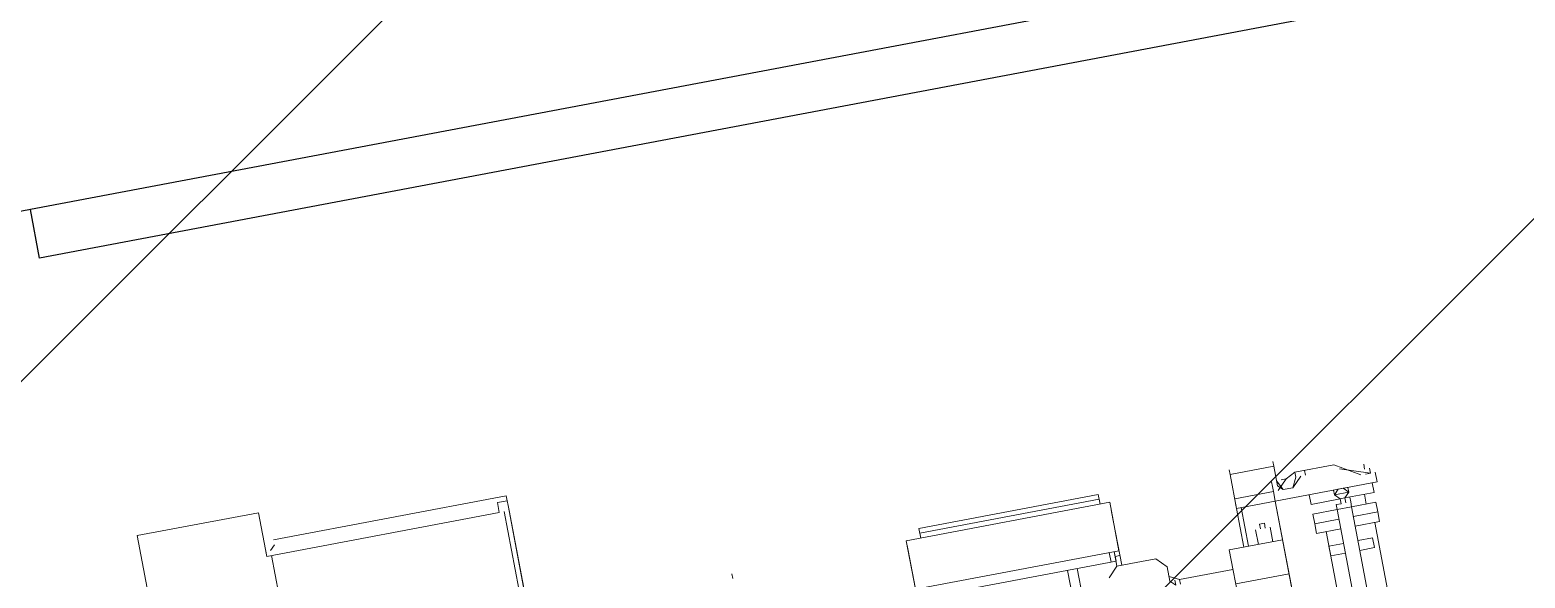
# Model space of a CAD drawing. Extents: x 407440 to 411585, y 6041728 to 6045069.
# Drawn here: x 410363.13 to 410380.53, y 6044272.29 to 6044278.68 of the extents above; entities that cross this region are included whole.
import ezdxf

# ---------------------------------------------------------------- set-up
doc = ezdxf.new("R2010")
doc.units = 0
doc.header["$LTSCALE"] = 5
doc.linetypes.add('foc-TIELINE', pattern=[1.875, 1.25, -0.625])
doc.layers.add('P-PROPOSED-EXISTING-H', color=59, linetype='Continuous')
doc.layers.add('T-TIE', color=201, linetype='foc-TIELINE')

# ---------------------------------------------------------------- blocks, each defined once
blk = doc.blocks.new('P-RIG-877')
at = {"layer": 'T-TIE', "linetype": 'ByBlock', "lineweight": 25}
for points in [[(-3.295, -18.8628), (-3.295, -19.081), (-3.3639, -19.1499), (-3.3639, -19.4254), (-3.9723, -19.4254), (-3.9723, -24.2932), (-4.0871, -24.2932)], [(-3.3639, -19.3106), (-4.0871, -19.3106), (-4.0871, -24.8787)]]:
    blk.add_lwpolyline(points, dxfattribs=at)
at = {"layer": 'T-TIE', "linetype": 'ByBlock', "lineweight": 5}
for points in [[(-2.9046, -21.3312), (-2.8817, -21.3312), (-2.8817, -21.5723), (-2.9046, -21.5723), (-2.9161, -21.5723), (-2.9276, -21.5723)], [(-2.9046, -21.3656), (-2.9391, -21.423), (-2.9391, -21.5149), (-2.9276, -21.5149), (-2.9046, -21.5264)], [(-2.9276, -21.4116), (-2.9046, -21.3427)], [(-2.9161, -21.3542), (-2.9276, -21.3542)], [(-2.9046, -21.3542), (-2.9046, -21.3427), (-2.9161, -21.3427)], [(-2.8472, -21.4116), (-2.8587, -21.4116), (-2.8587, -21.3427), (-2.8817, -21.3427)], [(-2.8472, -21.4001), (-2.8587, -21.4001), (-2.8472, -21.4001), (-2.8357, -21.4001), (-2.8357, -21.3427), (-2.8128, -21.3427), (-2.8128, -21.4001)], [(-2.8587, -21.3656), (-2.8357, -21.3656)], [(-2.7898, -21.4001), (-2.7898, -21.3427), (-2.8128, -21.3427)], [(-2.5602, -21.3542), (-2.7898, -21.3542)], [(-2.7324, -21.4001), (-2.7324, -21.3656), (-2.7554, -21.3656), (-2.7554, -21.4001)], [(-2.8817, -21.4116), (-2.8817, -21.423), (-2.8702, -21.4345), (-2.8587, -21.423), (-2.8587, -21.4116), (-2.8702, -21.4001), (-2.8817, -21.4116), (-2.8702, -21.4001), (-2.8817, -21.4001)], [(-2.8702, -21.4345), (-2.8702, -21.4001), (-2.8702, -21.4345)], [(-2.8472, -21.423), (-2.8472, -21.4345), (-2.8357, -21.4345), (-2.8357, -21.4001), (-2.5602, -21.4001)], [(-2.8817, -21.4919), (-2.8587, -21.4919), (-2.8587, -21.423), (-2.8472, -21.423), (-2.8587, -21.423)], [(-2.8702, -21.4345), (-2.8817, -21.4345)], [(-2.8128, -21.4345), (-2.8128, -21.4919), (-2.8357, -21.4919), (-2.8357, -21.4345), (-2.5602, -21.4345)], [(-2.8128, -21.4919), (-2.7898, -21.4919), (-2.7898, -21.4345)], [(-2.7554, -21.4345), (-2.7554, -21.469), (-2.7324, -21.469), (-2.7324, -21.4345)], [(-2.5602, -21.469), (-2.7898, -21.469)], [(-2.9276, -21.4919), (-2.9391, -21.4919)], [(-2.9276, -21.5034), (-2.9046, -21.5264), (-2.9046, -21.5493), (-2.9276, -21.5608)], [(-2.9391, -21.5149), (-2.9276, -21.5378)], [(-2.9276, -21.5493), (-2.9276, -21.5378), (-2.9046, -21.5608)], [(-2.9046, -21.5493), (-2.9161, -21.5608), (-2.962, -21.5608), (-2.9735, -21.5608)], [(-2.962, -21.6641), (-2.962, -21.5608)], [(-2.9046, -21.6641), (-2.9046, -21.5723)], [(-2.7898, -21.6641), (-2.8817, -21.6641), (-2.8817, -21.5723)], [(-2.7898, -21.5723), (-2.7898, -21.6986), (-2.6635, -21.6986)], [(-2.7095, -21.5723), (-2.7095, -21.6986), (-2.7095, -21.5723)], [(-2.8243, -21.6067), (-2.8357, -21.6067), (-2.8357, -21.6182), (-2.8243, -21.6182)], [(-2.7898, -21.5953), (-2.8243, -21.5953)], [(-2.7898, -21.6297), (-2.8243, -21.6297)], [(-2.8931, -21.6641), (-2.8817, -21.6641), (-2.962, -21.6641), (-2.9735, -21.6641)], [(-2.7439, -21.6986), (-2.7439, -21.8249), (-2.7324, -21.8249)], [(-2.8013, -21.9626), (-2.8013, -21.9167), (-2.8013, -21.8708), (-2.7783, -21.8478), (-2.7439, -21.8478), (-2.7324, -21.8363), (-2.7439, -21.8363)], [(-2.7439, -21.8249), (-2.7554, -21.8478)], [(-2.7554, -21.8478), (-2.7554, -21.8478)], [(-2.9391, -21.9512), (-2.9276, -21.9512), (-2.8013, -21.9512)], [(-2.8357, -22.4104), (-2.8128, -22.4104), (-2.8128, -22.4219), (-2.8128, -21.9626), (-2.8243, -21.9626), (-2.8243, -21.9512)], [(-2.9505, -22.3989), (-2.9735, -22.3989), (-2.9735, -21.9741), (-2.9505, -21.9741)], [(-2.962, -22.3989), (-2.962, -21.9741)], [(-2.7783, -21.9856), (-2.8013, -21.9626), (-2.8357, -21.9626), (-2.8128, -21.9626)], [(-2.8357, -21.9741), (-2.8128, -21.9741)], [(-2.8128, -22.0545), (-2.7439, -22.0545)], [(-2.8128, -22.0774), (-2.7439, -22.0774)], [(-2.9391, -22.4333), (-2.9276, -22.4333), (-2.8243, -22.4333), (-2.8243, -22.4219), (-2.8357, -22.4219)], [(-2.9391, -22.8467), (-2.9505, -22.8467)], [(-3.1916, -23.8914), (-2.962, -23.8914), (-2.962, -23.3288), (-2.985, -23.3288), (-3.2031, -23.3288), (-3.2146, -23.3288), (-3.2146, -23.3518), (-3.1916, -23.3518), (-3.1916, -23.9029), (-3.295, -23.9029), (-3.295, -24.1899), (-2.9046, -24.1899), (-2.9046, -23.8225)], [(-3.2261, -23.8799), (-3.2261, -23.3288), (-3.2146, -23.3288), (-3.2031, -23.3288), (-3.2146, -23.3288), (-3.2031, -23.3288), (-3.1916, -23.3288), (-3.008, -23.3288)], [(-3.2146, -23.3288), (-3.2031, -23.3288), (-3.1916, -23.3288)], [(-3.2031, -23.3288), (-3.2031, -23.3288)], [(-3.2031, -23.3288), (-3.2031, -23.3288)], [(-3.1916, -23.3288), (-3.1916, -23.3288)], [(-3.1916, -23.3288), (-3.1916, -23.3288)], [(-3.1916, -23.3288), (-3.1916, -23.3288)], [(-3.1916, -23.3288), (-3.1916, -23.3288)], [(-3.008, -23.3403), (-3.1916, -23.3403)], [(-3.2146, -23.8799), (-3.2031, -23.8914)], [(-3.2031, -23.9029), (-3.1916, -23.9029)]]:
    blk.add_lwpolyline(points, dxfattribs=at)
for points in [[(-2.6635, -21.5723), (-2.5832, -21.5723), (-2.8817, -21.5723)], [(-2.8817, -21.6527), (-2.7898, -21.6527)], [(-2.8357, -21.9512), (-2.9505, -21.9512), (-2.9505, -22.4333), (-2.8357, -22.4333)]]:
    blk.add_lwpolyline(points, close=True, dxfattribs=at)

msp = doc.modelspace()

# ---------------------------------------------------------------- hatches: boundary and pattern name
at = {"layer": 'P-PROPOSED-EXISTING-H'}
h = msp.add_hatch(dxfattribs=at)
h.set_pattern_fill('ANSI31', color=256, scale=3.498392, style=0)
h.set_pattern_definition([(45, (-102.852, 2739.382), (-7.854113246, 7.854113246), [])])
edge = h.paths.add_edge_path()
edge.add_line((410849.565, 6043843.767), (410381.581, 6043755.258))
edge.add_line((410381.581, 6043755.258), (409934.712, 6043670.743))
edge.add_line((409934.712, 6043670.743), (409814.106, 6044308.44))
edge.add_line((409814.106, 6044308.44), (410263.945, 6044377.375))
edge.add_line((410263.945, 6044377.375), (410794.85, 6044458.734))
edge.add_line((410794.85, 6044458.734), (411169.273, 6044565.411))
edge.add_line((411169.273, 6044565.411), (411290.002, 6043927.065))
edge.add_line((411290.002, 6043927.065), (411039.067, 6043879.607))
edge.add_arc((410922.403, 6043977.554), 152.33, 241.43508, 319.98432, ccw=False)

# ---------------------------------------------------------------- block references
at = {"layer": 'T-TIE', "linetype": 'ByBlock', "xscale": 4.999999999955019, "yscale": 4.999999999955019, "zscale": 4.999999999955019, "rotation": 280.7096999997605}
msp.add_blockref('P-RIG-877', (410486.28, 6044279.077), dxfattribs=at)

doc.saveas('drawing.dxf')
